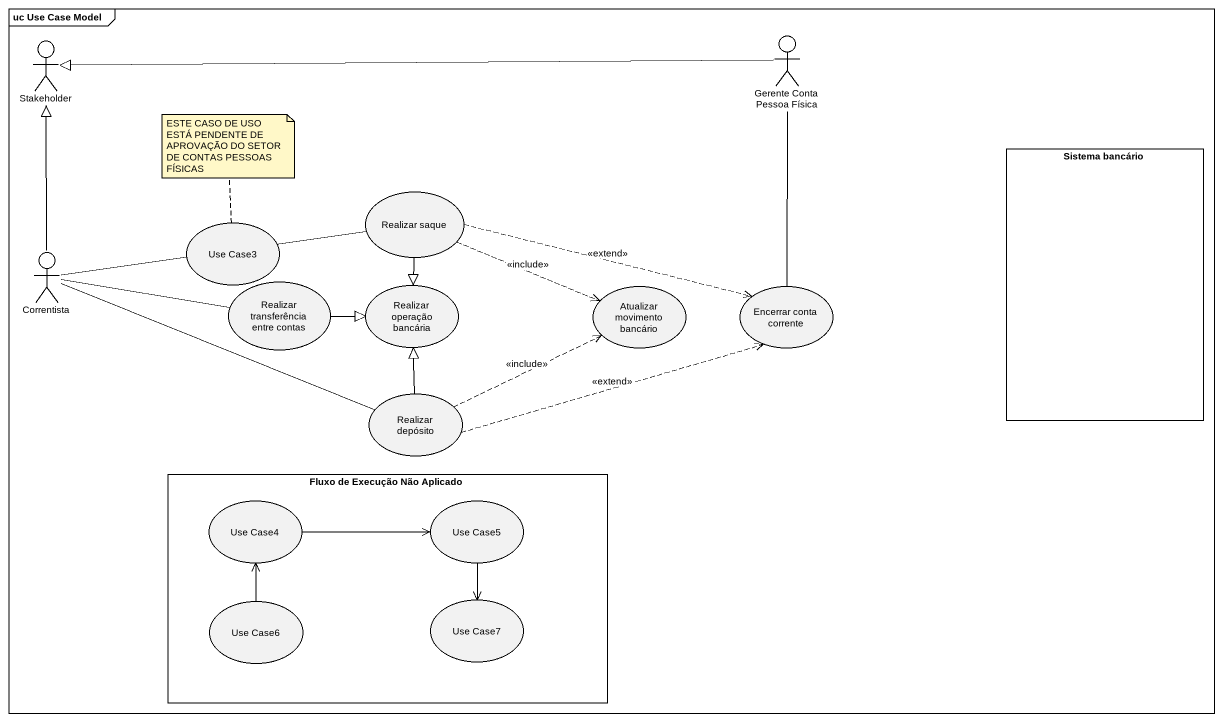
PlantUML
@startuml
mainframe uc Use Case Model
actor Stakeholder
actor "Gerente Conta Pessoa Física" as Gerente_Conta_Pessoa_Física
rectangle "Sistema bancário" as Sistema_bancário
usecase "Use Case3" as Use_Case3
usecase "Realizar saque" as Realizar_saque
actor Correntista
usecase "Realizar transferência entre contas" as Realizar_transferência
usecase "Realizar operação bancária" as Realizar_operação_bancária
usecase "Atualizar movimento bancário" as Atualizar_movimento_bancário
usecase "Encerrar conta corrente" as Encerrar_conta_corrente
usecase "Realizar depósito" as Realizar_depósito
rectangle "Fluxo de Execução Não Aplicado" as Fluxo_de_Execução_Não {
  usecase "Use Case4" as Use_Case4
  usecase "Use Case5" as Use_Case5
  usecase "Use Case6" as Use_Case6
  usecase "Use Case7" as Use_Case7
}
Gerente_Conta_Pessoa_Física -left-|> Stakeholder
Gerente_Conta_Pessoa_Física -- Encerrar_conta_corrente
Realizar_saque --|> Realizar_operação_bancária
Realizar_saque .right.> Atualizar_movimento_bancário : <<include>>
Realizar_saque .right.> Encerrar_conta_corrente : <<extend>>
Correntista -up-|> Stakeholder
Correntista -right- Realizar_saque
Correntista -right- Realizar_transferência
Correntista -right- Realizar_depósito
Realizar_transferência -right-|> Realizar_operação_bancária
Realizar_depósito -up-|> Realizar_operação_bancária
Realizar_depósito .right.> Atualizar_movimento_bancário : <<include>>
Realizar_depósito .right.> Encerrar_conta_corrente : <<extend>>
Use_Case4 -right-> Use_Case5
Use_Case4 <-- Use_Case6
Use_Case5 --> Use_Case7
note top of Use_Case3 : ESTE CASO DE USO ESTÁ PENDENTE DE APROVAÇÃO DO SETOR DE CONTAS PESSOAS FÍSICAS
@enduml
